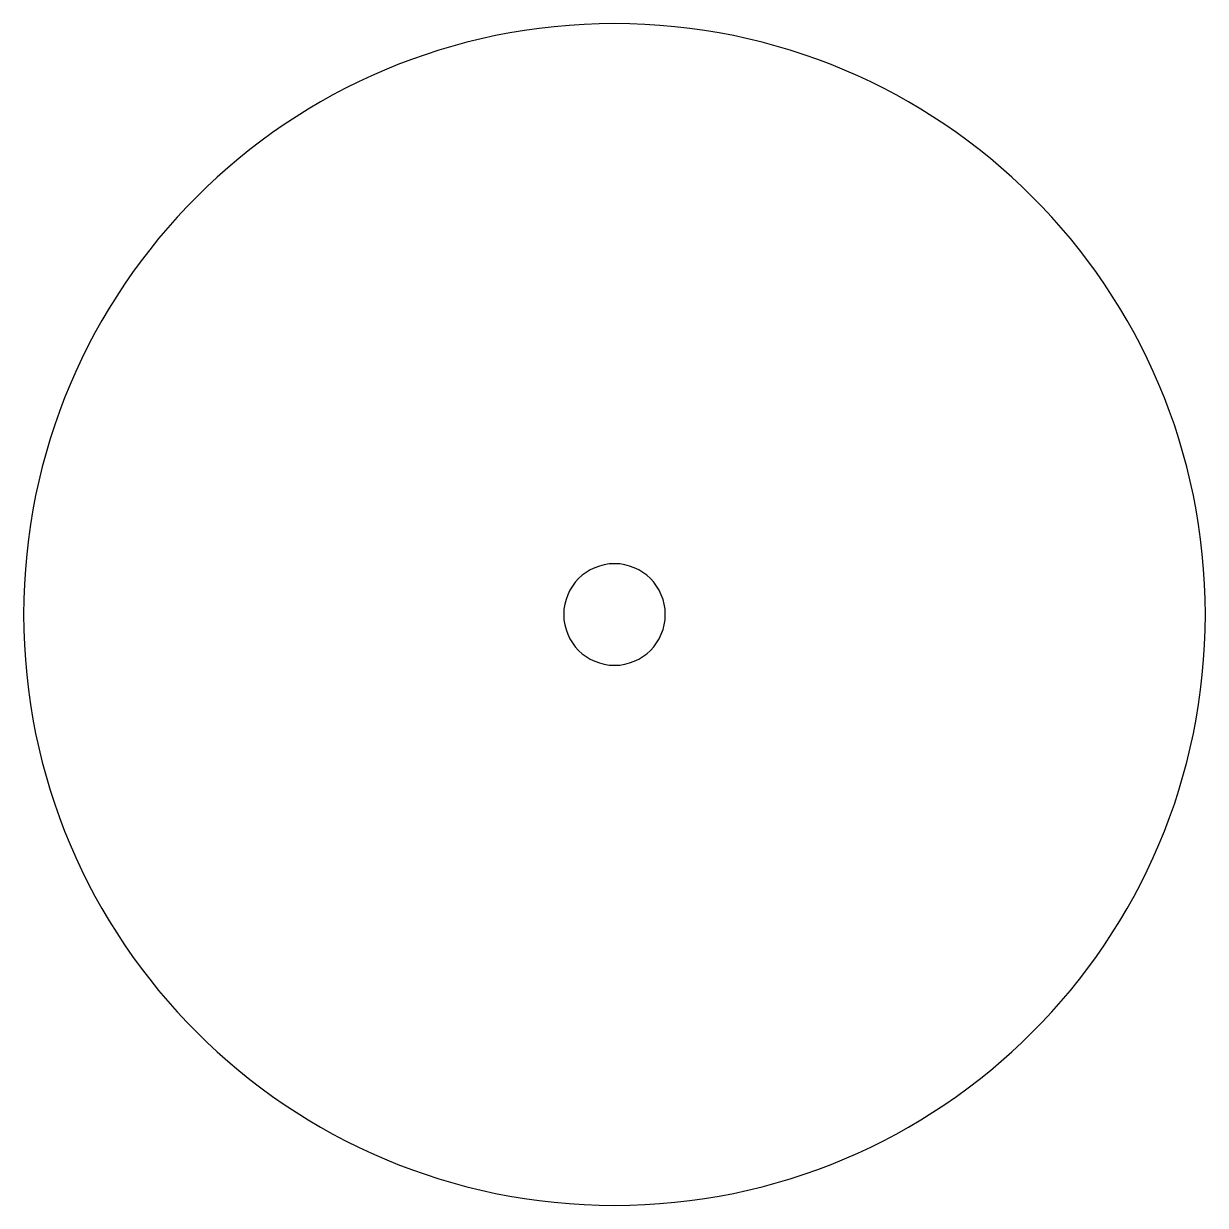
# Model space of a CAD drawing. Header units: millimetres. Extents: x 2.9 to 34.9, y -16 to 16.
import ezdxf

# ---------------------------------------------------------------- set-up
doc = ezdxf.new("R2010")
doc.units = ezdxf.units.MM
doc.layers.get('0').update_dxf_attribs({"linetype": 'CONTINUOUS'})

msp = doc.modelspace()

# ---------------------------------------------------------------- linework, layer by layer
at = {"extrusion": (0, 0, -1)}
msp.add_circle((-18.891, 0), 16, dxfattribs=at)
at = {"extrusion": (-2.37082e-29, -3.22975e-15, -1)}
msp.add_circle((-18.891, 0), 1.375, dxfattribs=at)

doc.saveas('drawing.dxf')
